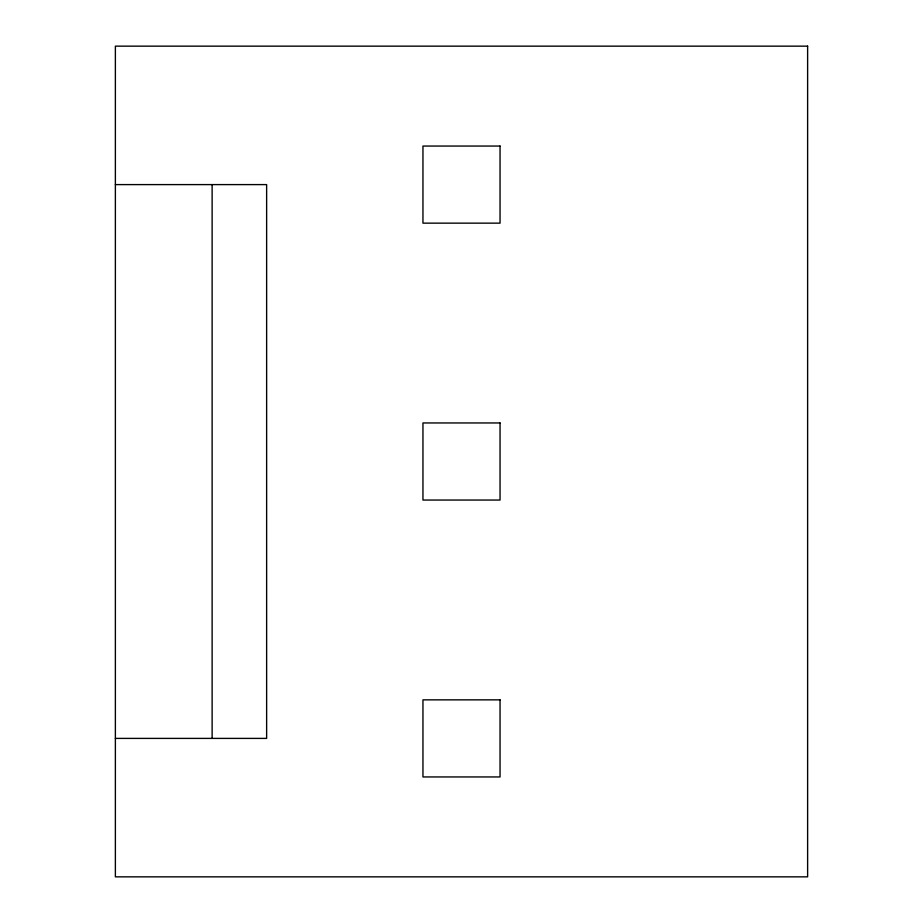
<?xml version="1.0" encoding="UTF-8"?>
<svg xmlns="http://www.w3.org/2000/svg" width="923" height="923" viewBox="0 0 923 923"><rect width="100%" height="100%" fill="white"/><g stroke="black" fill="none" stroke-linecap="round" stroke-linejoin="round"><path stroke-width="1.38" d="M115.375 184.6L266.632 184.6L266.632 738.4L115.375 738.4M212.128 184.6L212.128 738.4M807.625 46.15L115.375 46.15L115.375 876.85L807.625 876.85L807.625 46.15M500.047 146.053L422.953 146.053L422.953 223.147L500.047 223.147L500.047 146.053M500.047 422.953L422.953 422.953L422.953 500.047L500.047 500.047L500.047 422.953M500.047 699.853L422.953 699.853L422.953 776.947L500.047 776.947L500.047 699.853"/></g></svg>
